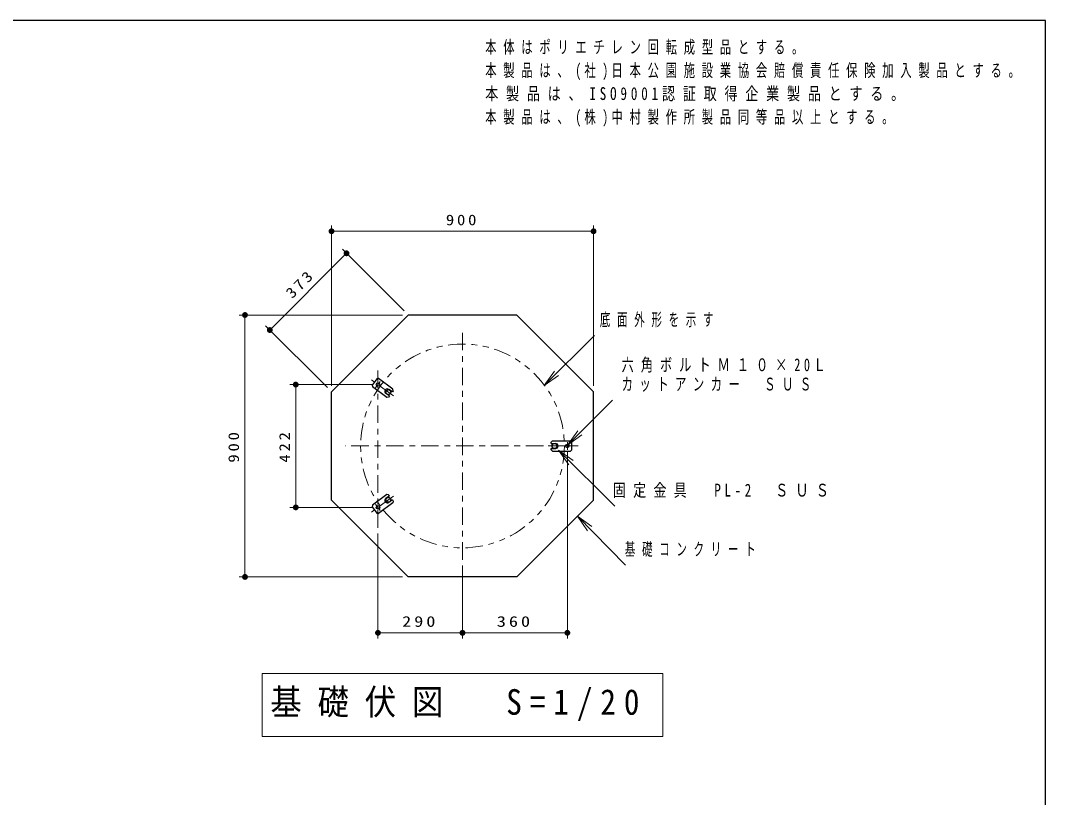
# Model space of a CAD drawing. Units: millimetres on the paper, scale 1:20. Extents: x -385 to 0, y 0 to 267.
# Drawn here: x -176 to 0, y 133.5 to 267 of the extents above; entities that cross this region are included whole.
import ezdxf

# ---------------------------------------------------------------- set-up
doc = ezdxf.new("R2010")
doc.units = ezdxf.units.MM
doc.linetypes.add('USER2', pattern=[6, 3, -1, 1, -1])
doc.linetypes.add('USER3', pattern=[8, 3, -1, 1, -1, 1, -1])
doc.layers.add('1_20', color=7, linetype='Continuous', lineweight=25)
doc.layers.add('NAKAMURA図枠', color=7, linetype='Continuous', lineweight=13)
doc.layers.add('CLASS1', color=7, linetype='Continuous')
doc.styles.add('ＭＳ ゴシック', font='')
doc.styles.get('ＭＳ ゴシック').set_extended_font_data('MS Gothic')

# ---------------------------------------------------------------- blocks, each defined once
blk = doc.blocks.new('filled_dot')
at = {"color": 0, "linetype": 'Continuous', "lineweight": -2, "const_width": 1.25}
blk.add_lwpolyline([(-0.625, 0, 1), (0.625, 0, 1)], format="xyb", close=True, dxfattribs=at)
blk = doc.blocks.new('open_arrow')
at = {"color": 0, "linetype": 'Continuous', "lineweight": -2}
blk.add_lwpolyline([(7.5, 1.25), (0, 0), (7.5, -1.25)], dxfattribs=at)

msp = doc.modelspace()

# ---------------------------------------------------------------- linework, layer by layer
at = {"layer": '1_20', "lineweight": 13}
for p, q in [((-122.618, 204.217), (-122.618, 231.79)), ((-122.618, 230.79), (-77.618, 230.79)), ((-77.618, 204.217), (-77.618, 231.79)), ((-110.145, 217.104), (-120.748, 227.707)), ((-133.221, 213.82), (-120.041, 227)), ((-110.438, 216.397), (-138.48, 216.397)), ((-137.48, 171.397), (-137.48, 216.397)), ((-123.325, 203.924), (-133.928, 214.527)), ((-86.11, 204.273), (-77.448, 212.851)), ((-115.64, 204.448), (-129.761, 204.448)), ((-128.761, 183.346), (-128.761, 204.448)), ((-82.112, 194.029), (-74.366, 201.774)), ((-83.61, 193.154), (-73.99, 183.535)), ((-82.118, 192.897), (-82.118, 160.795)), ((-115.64, 183.346), (-129.761, 183.346)), ((-80.398, 181.834), (-72.114, 173.406)), ((-114.64, 178.854), (-114.64, 160.795)), ((-100.118, 173.346), (-100.118, 160.795)), ((-110.438, 171.397), (-138.48, 171.397)), ((-100.118, 161.795), (-114.64, 161.795)), ((-82.118, 161.795), (-100.118, 161.795)), ((-134.518, 154.783), (-134.518, 143.983)), ((-65.718, 154.783), (-134.518, 154.783)), ((-65.718, 143.983), (-65.718, 154.783)), ((-134.518, 143.983), (-65.718, 143.983))]:
    msp.add_line(p, q, dxfattribs=at)
at = {"layer": '1_20', "color": 3}
for p, q in [((-109.438, 216.397), (-122.618, 203.217)), ((-90.798, 216.397), (-109.438, 216.397)), ((-77.618, 203.217), (-90.798, 216.397)), ((-114.85, 205.435), (-115.644, 204.343)), ((-115.644, 204.343), (-115.599, 204.063)), ((-114.571, 205.479), (-114.85, 205.435)), ((-112.063, 203.657), (-114.571, 205.479)), ((-122.618, 184.577), (-122.618, 203.217)), ((-113.091, 202.241), (-115.599, 204.063)), ((-112.665, 202.488), (-113.272, 202.928)), ((-112.665, 202.488), (-112.812, 202.285)), ((-112.165, 203.175), (-112.772, 203.616)), ((-112.019, 203.378), (-112.165, 203.175)), ((-112.019, 203.378), (-112.063, 203.657)), ((-77.618, 184.577), (-77.618, 203.217)), ((-112.812, 202.285), (-113.091, 202.241)), ((-84.868, 194.572), (-84.668, 194.772)), ((-84.868, 194.322), (-84.868, 194.572)), ((-84.868, 194.322), (-84.118, 194.322)), ((-84.668, 194.772), (-81.568, 194.772)), ((-81.368, 194.572), (-81.568, 194.772)), ((-81.368, 193.222), (-81.368, 194.572)), ((-84.868, 193.472), (-84.118, 193.472)), ((-84.868, 193.222), (-84.868, 193.472)), ((-84.868, 193.222), (-84.668, 193.022)), ((-84.668, 193.022), (-81.568, 193.022)), ((-81.568, 193.022), (-81.368, 193.222)), ((-113.091, 185.553), (-115.599, 183.731)), ((-112.665, 185.307), (-113.272, 184.866)), ((-112.812, 185.509), (-113.091, 185.553)), ((-112.812, 185.509), (-112.665, 185.307)), ((-122.618, 184.577), (-109.438, 171.397)), ((-115.599, 183.731), (-115.644, 183.452)), ((-115.644, 183.452), (-114.85, 182.359)), ((-112.063, 184.137), (-114.571, 182.315)), ((-112.165, 184.619), (-112.772, 184.178)), ((-112.165, 184.619), (-112.019, 184.417)), ((-112.019, 184.417), (-112.063, 184.137)), ((-90.798, 171.397), (-77.618, 184.577)), ((-114.85, 182.359), (-114.571, 182.315)), ((-90.798, 171.397), (-109.438, 171.397))]:
    msp.add_line(p, q, dxfattribs=at)
at = {"layer": '1_20', "linetype": 'USER2', "lineweight": 13}
for p, q in [((-100.118, 174.346), (-100.118, 213.664)), ((-114.64, 179.854), (-114.64, 207.677)), ((-111.991, 202.523), (-115.742, 205.249)), ((-114.243, 204.994), (-115.037, 203.902)), ((-80.233, 193.897), (-120.273, 193.897)), ((-85.393, 193.897), (-80.756, 193.897)), ((-82.118, 193.222), (-82.118, 194.572)), ((-111.991, 185.271), (-115.742, 182.546)), ((-115.037, 183.892), (-114.243, 182.8))]:
    msp.add_line(p, q, dxfattribs=at)
at = {"layer": '1_20', "linetype": 'USER3', "lineweight": 13}
msp.add_circle((-100.118, 193.897), 17.5, dxfattribs=at)
at = {"layer": '1_20', "color": 3}
for centre, radius in [((-114.64, 204.448), 0.3), ((-112.86, 203.155), 0.425), ((-84.318, 193.897), 0.425), ((-82.118, 193.897), 0.3), ((-112.86, 184.64), 0.425), ((-114.64, 183.346), 0.3)]:
    msp.add_circle(centre, radius, dxfattribs=at)
for centre, start, end in [((-113.022, 203.272), 54, 234), ((-84.118, 193.897), 270, 90), ((-113.022, 184.522), 126, 306)]:
    msp.add_arc(centre, 0.425, start, end, dxfattribs=at)
at = {"layer": 'NAKAMURA図枠', "color": 20, "lineweight": 25}
for p, q in [((0, 267), (-385, 267)), ((0, 0), (0, 267))]:
    msp.add_line(p, q, dxfattribs=at)

# ---------------------------------------------------------------- block references
at = {"layer": '1_20', "lineweight": 13, "xscale": 0.4, "yscale": 0.4}
for p in [(-122.618, 230.79), (-114.64, 161.795), (-100.118, 161.795)]:
    msp.add_blockref('filled_dot', p, dxfattribs=at)
for name, p, rotation in [('filled_dot', (-77.618, 230.79), 180), ('filled_dot', (-120.041, 227), 225), ('filled_dot', (-137.48, 216.397), 270), ('filled_dot', (-133.221, 213.82), 45), ('open_arrow', (-86.11, 204.273), 44.7), ('filled_dot', (-128.761, 204.448), 270), ('open_arrow', (-82.112, 194.029), 45), ('open_arrow', (-83.61, 193.154), 315), ('filled_dot', (-128.761, 183.346), 90), ('open_arrow', (-80.398, 181.834), 314.5), ('filled_dot', (-137.48, 171.397), 90), ('filled_dot', (-100.118, 161.795), 180), ('filled_dot', (-82.118, 161.795), 180)]:
    msp.add_blockref(name, p, dxfattribs=dict(at, rotation=rotation))

# ---------------------------------------------------------------- texts
at = {"layer": '1_20', "style": 'ＭＳ ゴシック'}
for s, insert, char_height, attachment_point in [('\\T1.33;\\W1.15;900', (-100.118, 231.79), 1.833, 8), ('\\T1.64;\\W0.6;底面外形を示す', (-76.532, 215.501), 2.199, 4), ('\\T1.57;\\W0.7;六角ボルトＭ１０×20Ｌ', (-72.801, 207.724), 2.199, 4), ('\\T1.57;\\W0.65;カットアンカー\u3000ＳＵＳ', (-72.801, 204.424), 2.199, 4), ('\\T1.55;\\W0.75;固定金具\u3000PL-2\u3000ＳＵＳ', (-74.308, 186.185), 2.199, 4), ('\\T1.64;\\W0.6;基礎コンクリート', (-72.24, 176.056), 2.199, 4), ('\\T1.33;\\W1.25;290', (-107.379, 162.795), 1.833, 8), ('\\T1.33;\\W1.25;360', (-91.118, 162.795), 1.833, 8), ('\\T1.5;\\W0.9;基礎伏図\u3000S=1/20', (-133.119, 149.383), 4.399, 4)]:
    msp.add_mtext(s, dxfattribs=dict(at, insert=insert, char_height=char_height, attachment_point=attachment_point))
at = {"layer": '1_20', "char_height": 1.833, "attachment_point": 8, "style": 'ＭＳ ゴシック'}
for s, insert, rotation in [('\\T1.33;\\W1.15;373', (-127.338, 221.117), 45), ('\\T1.33;\\W1.15;900', (-138.48, 193.897), 90), ('\\T1.33;\\W1.15;422', (-129.761, 193.897), 90)]:
    msp.add_mtext(s, dxfattribs=dict(at, insert=insert, rotation=rotation))
at = {"layer": 'CLASS1', "char_height": 2.199, "attachment_point": 1, "style": 'ＭＳ ゴシック'}
for s, insert in [('\\T1.59;\\W0.65;本体はポリエチレン回転成型品とする。', (-96.232, 263.54)), ('\\T1.59;\\W0.65;本製品は、(社)日本公園施設業協会賠償責任保険加入製品とする。', (-96.232, 259.54)), ('\\T1.59;\\W0.75;本製品は、ISO9001認証取得企業製品とする。', (-96.232, 255.54)), ('\\T1.59;\\W0.65;本製品は、(株)中村製作所製品同等品以上とする。', (-96.232, 251.54))]:
    msp.add_mtext(s, dxfattribs=dict(at, insert=insert))

doc.saveas('drawing.dxf')
